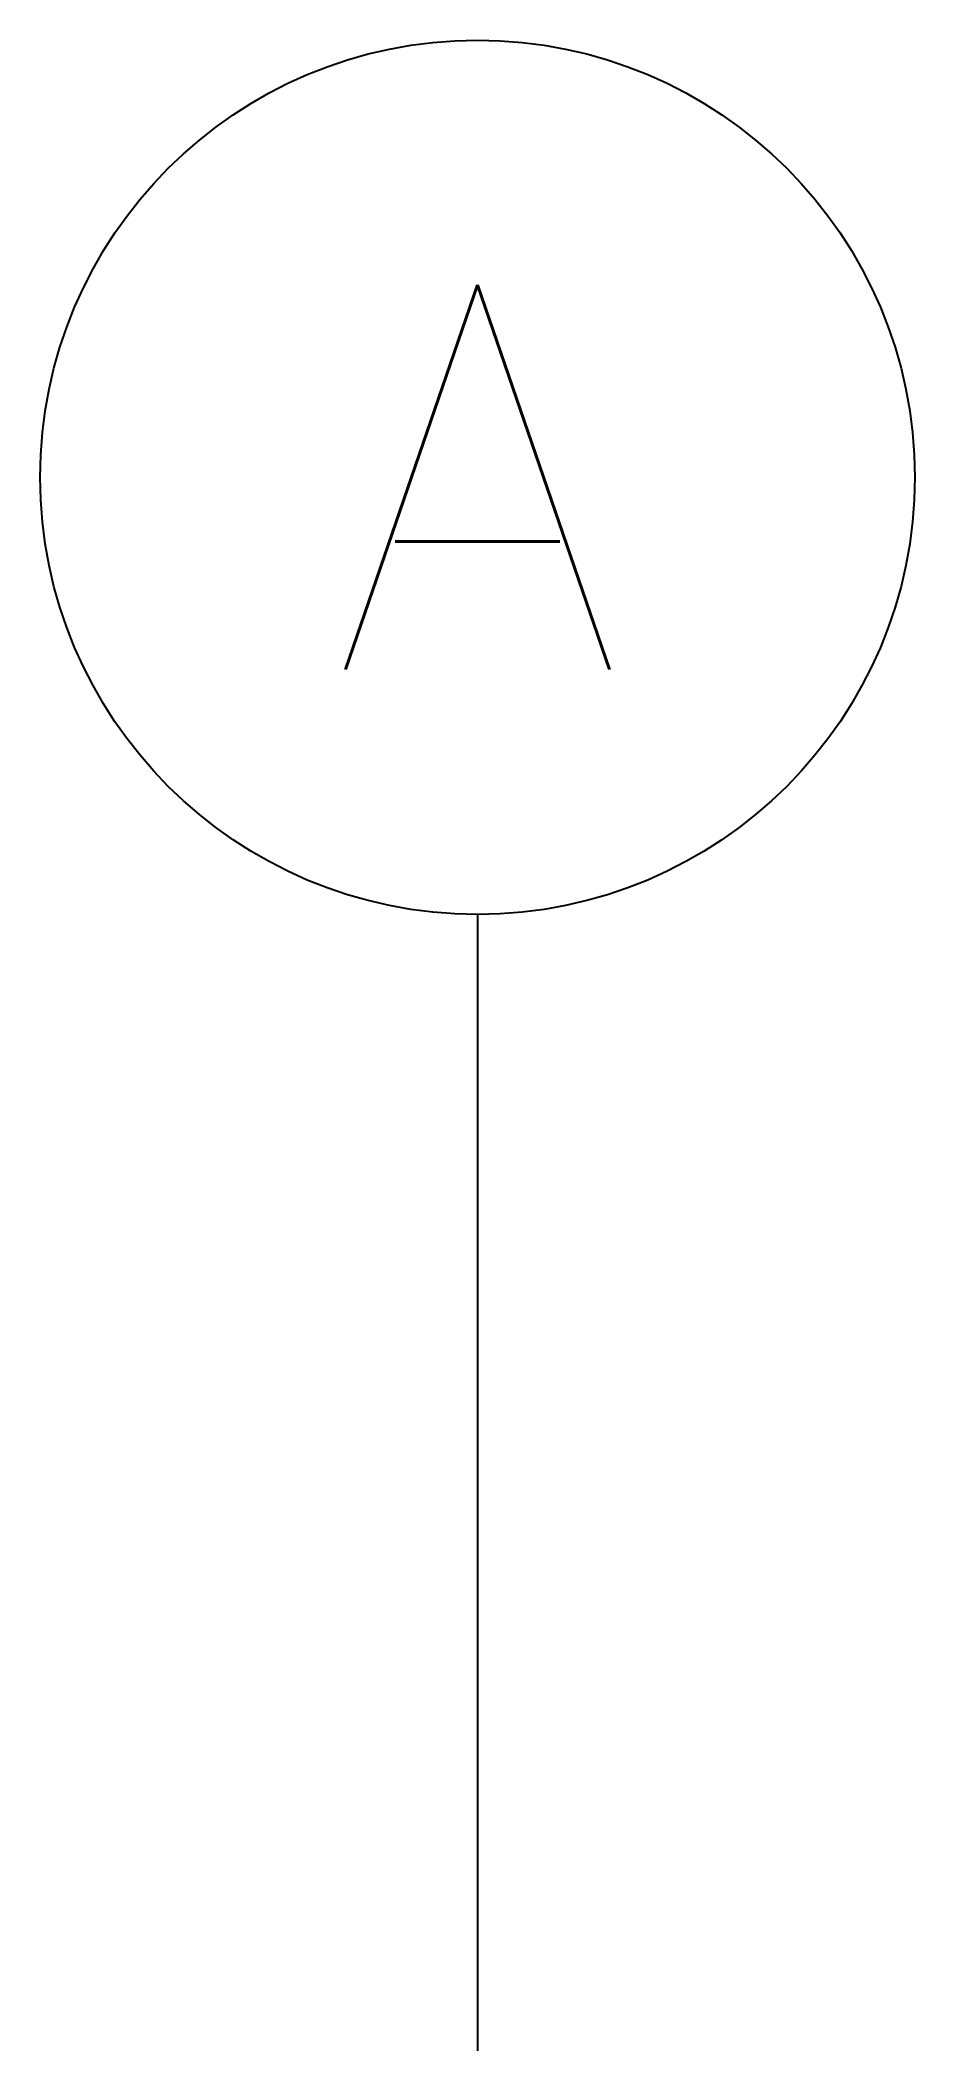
# Model space of a CAD drawing. Header units: millimetres. Extents: x -250 to 250, y -900 to 250.
import ezdxf
from ezdxf.enums import TextEntityAlignment as Align

# ---------------------------------------------------------------- set-up
doc = ezdxf.new("R2010")
doc.units = ezdxf.units.MM
doc.styles.get("Standard").update_dxf_attribs({"font": 'simplex.shx'})

msp = doc.modelspace()

# ---------------------------------------------------------------- linework, layer by layer
msp.add_line((0, -250), (0, -900))
msp.add_circle((0, 0), 250)

# ---------------------------------------------------------------- texts
msp.add_text('A', height=220).set_placement((0, 0), align=Align.MIDDLE_CENTER)

doc.saveas('drawing.dxf')
